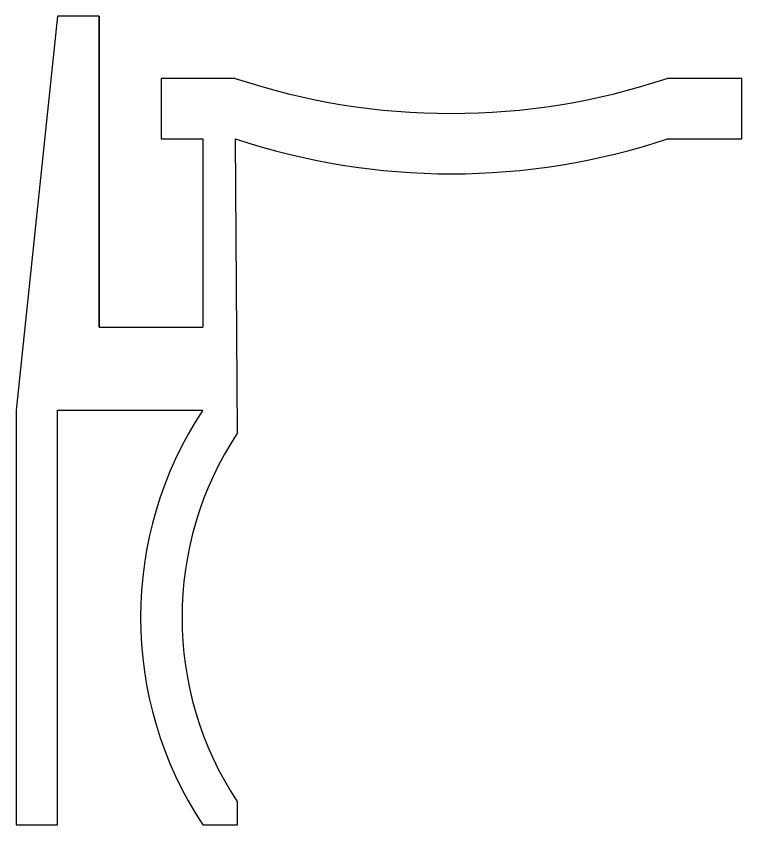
# Model space of a CAD drawing. Header units: millimetres. Extents: x 4413 to 32800, y 1732 to 26183.
# Drawn here: x 11207.49 to 11242.49, y 15772.91 to 15811.91 of the extents above; entities that cross this region are included whole.
import ezdxf

# ---------------------------------------------------------------- set-up
doc = ezdxf.new("R2010")
doc.units = ezdxf.units.MM

msp = doc.modelspace()

# ---------------------------------------------------------------- linework, layer by layer
at = {"color": 7}
for p, q in [((11209.494, 15811.912), (11207.494, 15792.912)), ((11211.494, 15811.912), (11209.494, 15811.912)), ((11211.494, 15811.912), (11211.494, 15796.912)), ((11211.494, 15796.912), (11211.494, 15811.912)), ((11214.494, 15808.912), (11214.494, 15805.998)), ((11218.063, 15808.912), (11214.494, 15808.912)), ((11242.494, 15808.912), (11238.891, 15808.912)), ((11242.494, 15805.998), (11242.494, 15808.912)), ((11214.494, 15805.998), (11216.494, 15805.998)), ((11216.494, 15805.998), (11216.494, 15796.912)), ((11218.164, 15791.811), (11218.08, 15805.998)), ((11238.909, 15805.998), (11242.494, 15805.998)), ((11211.494, 15796.912), (11216.494, 15796.912)), ((11207.494, 15792.912), (11207.494, 15772.912)), ((11209.494, 15772.912), (11209.494, 15792.912)), ((11209.494, 15792.912), (11216.494, 15792.912)), ((11218.164, 15772.912), (11218.164, 15774.013)), ((11207.494, 15772.912), (11209.494, 15772.912)), ((11216.494, 15772.912), (11218.164, 15772.912))]:
    msp.add_line(p, q, dxfattribs=at)
for centre, radius, start, end in [((11228.477, 15840.156), 32.934, 251.5658, 288.4342), ((11228.494, 15837.242), 32.934, 251.5658, 288.4342), ((11231.661, 15782.912), 18.167, 146.6015, 213.3985), ((11231.661, 15782.912), 16.167, 146.6015, 213.3985)]:
    msp.add_arc(centre, radius, start, end, dxfattribs=at)

doc.saveas('drawing.dxf')
